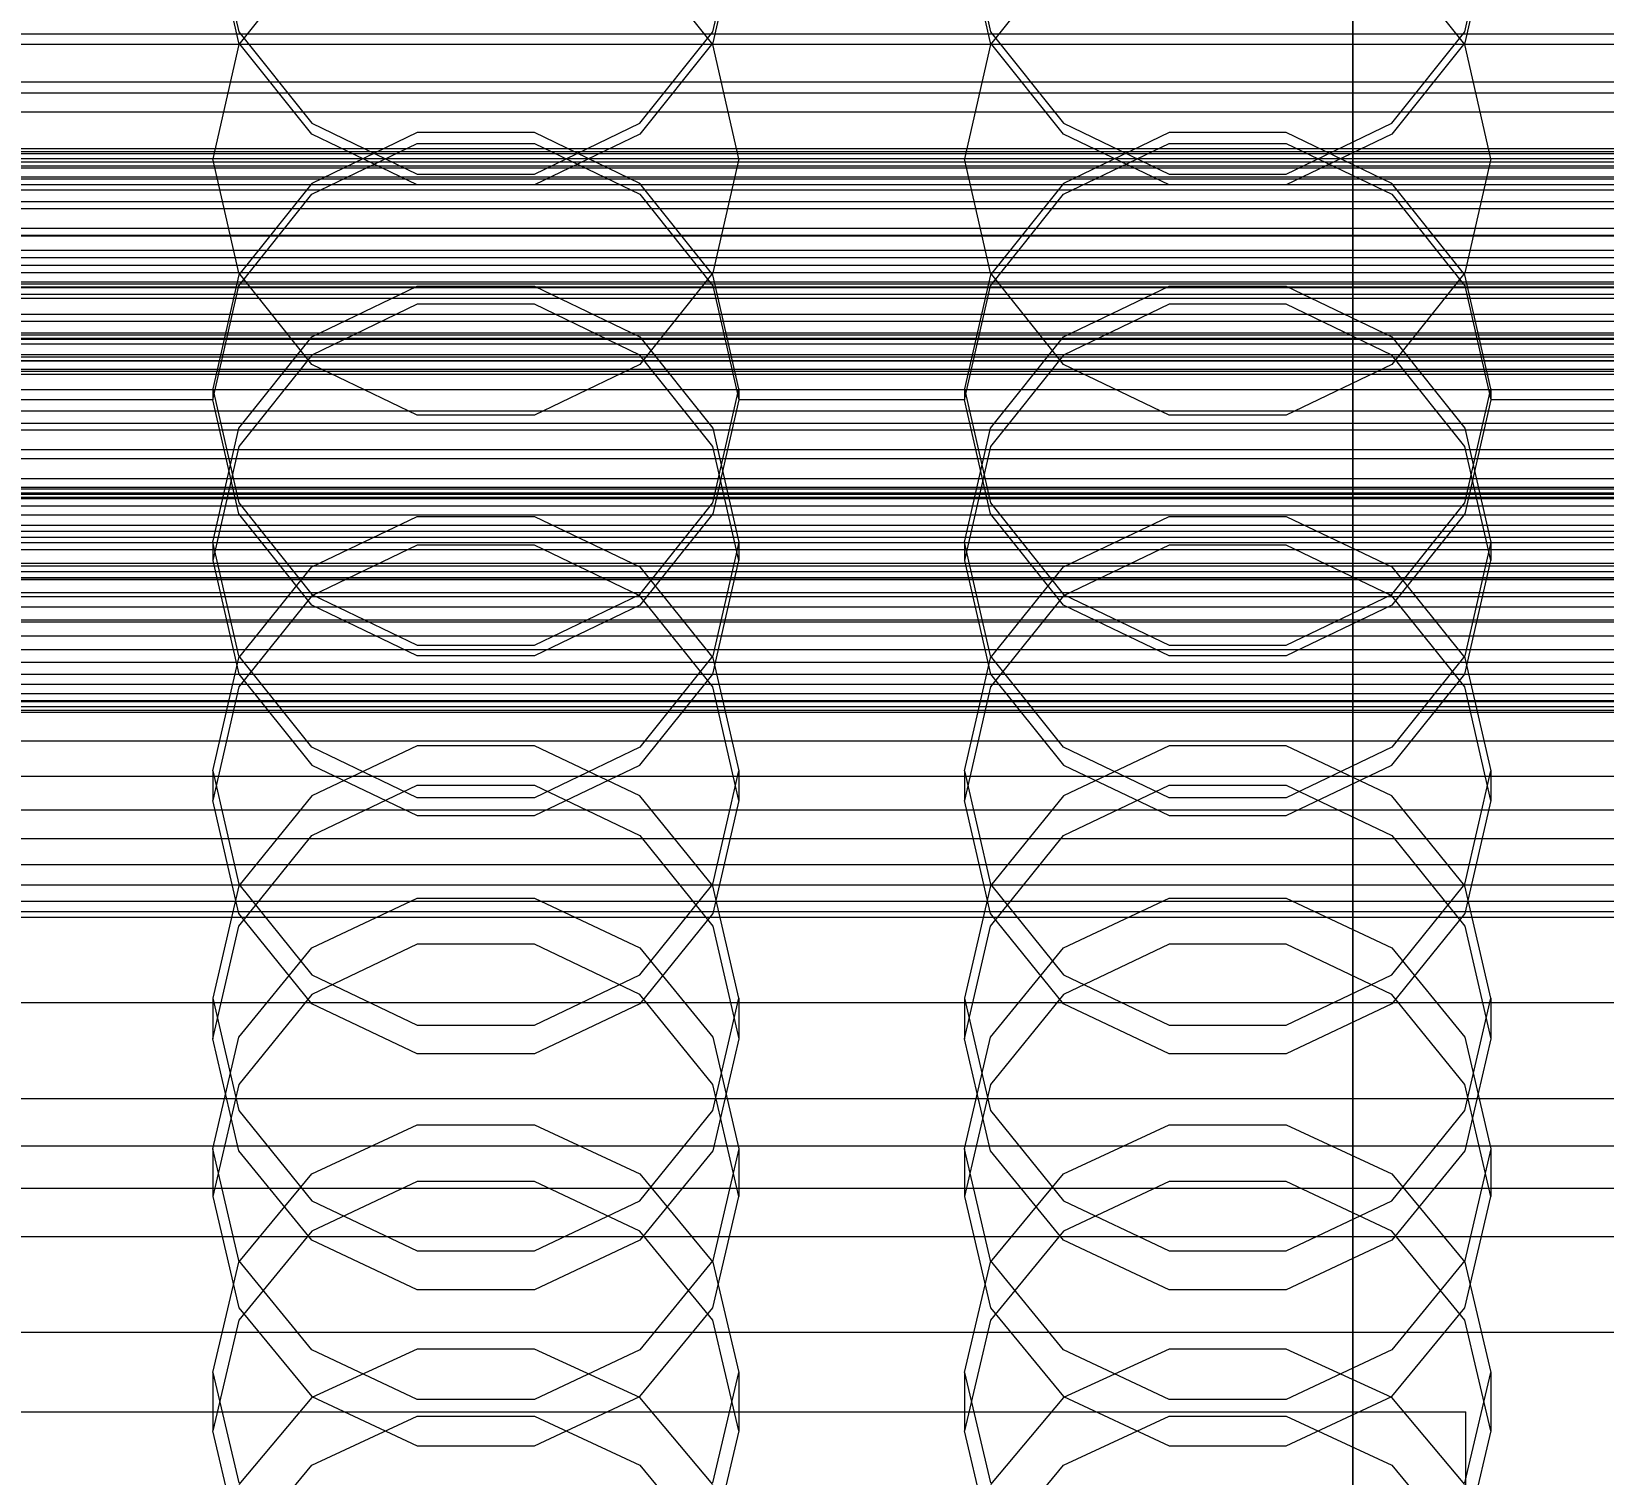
# Model space of a CAD drawing. Header units: millimetres. Extents: x -1970 to 34302, y -65268 to 6837.
# Drawn here: x -105.5 to 20, y -34380 to -34264.8 of the extents above; entities that cross this region are included whole.
import ezdxf

# ---------------------------------------------------------------- set-up
doc = ezdxf.new("R2010")
doc.units = ezdxf.units.MM
for name, color, linetype, lineweight in [('COTAS_O', 1, 'Continuous', 0), ('frontal_briquetadora', 7, 'Continuous', 0), ('frontal_C01', 7, 'Continuous', 0), ('frontal_C02', 7, 'Continuous', 0), ('frontal_mezcladora', 7, 'Continuous', 0), ('frontal_tolva', 7, 'Continuous', 0)]:
    doc.layers.add(name, color=color, linetype=linetype, lineweight=lineweight)
doc.dimstyles.new('R19_100', dxfattribs={"dimtxt": 250, "dimasz": 150, "dimexe": 150, "dimexo": 80, "dimgap": 100, "dimtad": 1, "dimtih": 1, "dimtoh": 1, "dimdsep": 46, "dimcen": 0.09, "dimadec": 0, "dimazin": 0, "dimtfac": 1, "dimtdec": 4, "dimtofl": 0, "dimtmove": 0, "dimatfit": 3, "dimfxl": 1, "dimtolj": 1, "dimtzin": 0, "dimarcsym": 0})

# ---------------------------------------------------------------- blocks, each defined once
blk = doc.blocks.new('*D35')
at = {"layer": 'COTAS_O', "color": 0, "lineweight": -2, "transparency": 16777216}
for p, q in [((-1725, -34320), (-1725, -33550)), ((1725, -34320), (1725, -33550)), ((-1575, -33700), (1575, -33700))]:
    blk.add_line(p, q, dxfattribs=at)
at = {"layer": 'COTAS_O', "color": 0, "transparency": 16777216}
for points in [[(-1575, -33675), (-1575, -33725), (-1725, -33700)], [(1575, -33675), (1575, -33725), (1725, -33700)]]:
    blk.add_solid(points, dxfattribs=at)
at = {"layer": 'Defpoints', "color": 0, "transparency": 16777216}
for p in [(1725, -33700), (-1725, -34400), (1725, -34400)]:
    blk.add_point(p, dxfattribs=at)
blk = doc.blocks.new('*D38')
at = {"layer": 'COTAS_O', "color": 0, "lineweight": -2, "transparency": 16777216}
for p, q in [((-570, -33700), (200, -33700)), ((50, -34750), (50, -33850)), ((-570, -34900), (200, -34900))]:
    blk.add_line(p, q, dxfattribs=at)
at = {"layer": 'COTAS_O', "color": 0, "transparency": 16777216}
for points in [[(25, -33850), (75, -33850), (50, -33700)], [(25, -34750), (75, -34750), (50, -34900)]]:
    blk.add_solid(points, dxfattribs=at)
at = {"layer": 'Defpoints', "color": 0, "transparency": 16777216}
for p in [(-650, -33700), (50, -33700), (-650, -34900)]:
    blk.add_point(p, dxfattribs=at)
blk = doc.blocks.new('*D39')
at = {"layer": 'COTAS_O', "color": 0, "lineweight": -2, "transparency": 16777216}
for p, q in [((-650, -34820), (-650, -34050)), ((650, -34820), (650, -34050)), ((-500, -34200), (500, -34200))]:
    blk.add_line(p, q, dxfattribs=at)
at = {"layer": 'COTAS_O', "color": 0, "transparency": 16777216}
for points in [[(-500, -34175), (-500, -34225), (-650, -34200)], [(500, -34175), (500, -34225), (650, -34200)]]:
    blk.add_solid(points, dxfattribs=at)
at = {"layer": 'Defpoints', "color": 0, "transparency": 16777216}
for p in [(650, -34200), (-650, -34900), (650, -34900)]:
    blk.add_point(p, dxfattribs=at)

msp = doc.modelspace()

# ---------------------------------------------------------------- linework, layer by layer
at = {"layer": 'frontal_briquetadora'}
for p, q in [((-91, -34255.753), (-88.92, -34264.86)), ((-88.92, -34265.737), (-91, -34256.636)), ((-51.08, -34264.86), (-49, -34255.753)), ((-49, -34256.636), (-51.08, -34265.737)), ((-31, -34255.753), (-28.92, -34264.86)), ((-28.92, -34265.737), (-31, -34256.636)), ((8.92, -34264.86), (11, -34255.753)), ((11, -34256.636), (8.92, -34265.737)), ((-83.094, -34258.582), (-88.92, -34265.888)), ((-51.08, -34265.888), (-56.906, -34258.582)), ((-23.094, -34258.582), (-28.92, -34265.888)), ((8.92, -34265.888), (3.094, -34258.582)), ((-160, -34265.027), (200, -34265.027)), ((-88.92, -34264.86), (-83.094, -34272.168)), ((-56.906, -34272.168), (-51.08, -34264.86)), ((-28.92, -34264.86), (-23.094, -34272.168)), ((3.094, -34272.168), (8.92, -34264.86)), ((-88.92, -34265.888), (-91, -34275)), ((-83.093, -34273.035), (-88.92, -34265.737)), ((-51.08, -34265.737), (-56.907, -34273.035)), ((-49, -34275), (-51.08, -34265.888)), ((-28.92, -34265.888), (-31, -34275)), ((-23.093, -34273.035), (-28.92, -34265.737)), ((8.92, -34265.737), (3.093, -34273.035)), ((11, -34275), (8.92, -34265.888)), ((200, -34268.884), (-160, -34268.884)), ((-83.094, -34272.168), (-74.674, -34276.228)), ((-74.673, -34272.915), (-83.093, -34276.965)), ((-74.673, -34277.085), (-83.093, -34273.035)), ((-65.327, -34272.915), (-74.673, -34272.915)), ((-56.907, -34276.965), (-65.327, -34272.915)), ((-56.907, -34273.035), (-65.327, -34277.085)), ((-65.326, -34276.228), (-56.906, -34272.168)), ((-23.094, -34272.168), (-14.674, -34276.228)), ((-14.673, -34272.915), (-23.093, -34276.965)), ((-14.673, -34277.085), (-23.093, -34273.035)), ((-5.327, -34272.915), (-14.673, -34272.915)), ((3.093, -34276.965), (-5.327, -34272.915)), ((3.093, -34273.035), (-5.327, -34277.085)), ((-5.326, -34276.228), (3.094, -34272.168)), ((-83.094, -34277.832), (-74.674, -34273.772)), ((-74.674, -34273.772), (-65.326, -34273.772)), ((-65.326, -34273.772), (-56.906, -34277.832)), ((-23.094, -34277.832), (-14.674, -34273.772)), ((-14.674, -34273.772), (-5.326, -34273.772)), ((-5.326, -34273.772), (3.094, -34277.832)), ((200, -34275), (-160, -34275)), ((-91, -34275), (-109, -34275)), ((-88.92, -34284.112), (-91, -34275)), ((-49, -34275), (-51.08, -34284.112)), ((-31, -34275), (-49, -34275)), ((-28.92, -34284.112), (-31, -34275)), ((11, -34275), (8.92, -34284.112)), ((29, -34275), (11, -34275)), ((-74.674, -34276.228), (-65.326, -34276.228)), ((-14.674, -34276.228), (-5.326, -34276.228)), ((-83.093, -34276.965), (-88.92, -34284.263)), ((-88.92, -34285.14), (-83.094, -34277.832)), ((-65.327, -34277.085), (-74.673, -34277.085)), ((-51.08, -34284.263), (-56.907, -34276.965)), ((-56.906, -34277.832), (-51.08, -34285.14)), ((-23.093, -34276.965), (-28.92, -34284.263)), ((-28.92, -34285.14), (-23.094, -34277.832)), ((-5.327, -34277.085), (-14.673, -34277.085)), ((8.92, -34284.263), (3.093, -34276.965)), ((3.094, -34277.832), (8.92, -34285.14)), ((200, -34281.116), (-160, -34281.116)), ((-88.92, -34284.263), (-91, -34293.364)), ((-83.094, -34291.418), (-88.92, -34284.112)), ((-51.08, -34284.112), (-56.906, -34291.418)), ((-49, -34293.364), (-51.08, -34284.263)), ((-28.92, -34284.263), (-31, -34293.364)), ((-23.094, -34291.418), (-28.92, -34284.112)), ((8.92, -34284.112), (3.094, -34291.418)), ((11, -34293.364), (8.92, -34284.263)), ((-160, -34284.973), (200, -34284.973)), ((-91, -34294.247), (-88.92, -34285.14)), ((-83.093, -34289.221), (-74.673, -34285.179)), ((-74.673, -34285.179), (-65.327, -34285.179)), ((-65.327, -34285.179), (-56.907, -34289.221)), ((-51.08, -34285.14), (-49, -34294.247)), ((-31, -34294.247), (-28.92, -34285.14)), ((-23.093, -34289.221), (-14.673, -34285.179)), ((-14.673, -34285.179), (-5.327, -34285.179)), ((-5.327, -34285.179), (3.093, -34289.221)), ((8.92, -34285.14), (11, -34294.247)), ((-74.674, -34286.607), (-83.094, -34290.664)), ((-65.326, -34286.607), (-74.674, -34286.607)), ((-56.906, -34290.664), (-65.326, -34286.607)), ((-14.674, -34286.607), (-23.094, -34290.664)), ((-5.326, -34286.607), (-14.674, -34286.607)), ((3.094, -34290.664), (-5.326, -34286.607)), ((-160, -34289.389), (200, -34289.389)), ((-88.92, -34296.503), (-83.093, -34289.221)), ((-56.907, -34289.221), (-51.08, -34296.503)), ((-28.92, -34296.503), (-23.093, -34289.221)), ((3.093, -34289.221), (8.92, -34296.503)), ((-83.094, -34290.664), (-88.92, -34297.965)), ((-51.08, -34297.964), (-56.906, -34290.664)), ((-23.094, -34290.664), (-28.92, -34297.965)), ((8.92, -34297.964), (3.094, -34290.664)), ((-74.674, -34295.473), (-83.094, -34291.418)), ((-56.906, -34291.418), (-65.326, -34295.473)), ((-14.674, -34295.473), (-23.094, -34291.418)), ((3.094, -34291.418), (-5.326, -34295.473)), ((-91, -34294.247), (-109, -34294.247)), ((-91, -34293.364), (-91, -34294.247)), ((-91, -34293.364), (-88.92, -34302.464)), ((-88.92, -34303.343), (-91, -34294.247)), ((-51.08, -34302.464), (-49, -34293.364)), ((-49, -34294.247), (-51.08, -34303.343)), ((-49, -34293.364), (-49, -34294.247)), ((-31, -34294.247), (-49, -34294.247)), ((-31, -34293.364), (-31, -34294.247)), ((-31, -34293.364), (-28.92, -34302.464)), ((-28.92, -34303.343), (-31, -34294.247)), ((8.92, -34302.464), (11, -34293.364)), ((11, -34294.247), (8.92, -34303.343)), ((11, -34293.364), (11, -34294.247)), ((29, -34294.247), (11, -34294.247)), ((-65.326, -34295.473), (-74.674, -34295.473)), ((-5.326, -34295.473), (-14.674, -34295.473)), ((-91, -34305.584), (-88.92, -34296.503)), ((-51.08, -34296.503), (-49, -34305.584)), ((-31, -34305.584), (-28.92, -34296.503)), ((8.92, -34296.503), (11, -34305.584)), ((-88.92, -34297.965), (-91, -34307.055)), ((-49, -34307.055), (-51.08, -34297.964)), ((-28.92, -34297.965), (-31, -34307.055)), ((11, -34307.055), (8.92, -34297.964)), ((-88.92, -34302.464), (-83.093, -34309.762)), ((-56.907, -34309.762), (-51.08, -34302.464)), ((-28.92, -34302.464), (-23.093, -34309.762)), ((3.093, -34309.762), (8.92, -34302.464)), ((-83.094, -34310.629), (-88.92, -34303.343)), ((-83.093, -34307.571), (-74.673, -34303.551)), ((-74.673, -34303.551), (-65.327, -34303.551)), ((-65.327, -34303.551), (-56.907, -34307.571)), ((-51.08, -34303.343), (-56.906, -34310.629)), ((-23.094, -34310.629), (-28.92, -34303.343)), ((-23.093, -34307.571), (-14.673, -34303.551)), ((-14.673, -34303.551), (-5.327, -34303.551)), ((-5.327, -34303.551), (3.093, -34307.571)), ((8.92, -34303.343), (3.094, -34310.629)), ((-91, -34305.584), (-91, -34307.055)), ((-88.92, -34314.665), (-91, -34305.584)), ((-49, -34305.584), (-51.08, -34314.665)), ((-49, -34305.584), (-49, -34307.055)), ((-31, -34305.584), (-31, -34307.055)), ((-28.92, -34314.665), (-31, -34305.584)), ((11, -34305.584), (8.92, -34314.665)), ((11, -34305.584), (11, -34307.055)), ((-74.674, -34305.831), (-83.094, -34309.876)), ((-65.326, -34305.831), (-74.674, -34305.831)), ((-56.906, -34309.876), (-65.326, -34305.831)), ((-14.674, -34305.831), (-23.094, -34309.876)), ((-5.326, -34305.831), (-14.674, -34305.831)), ((3.094, -34309.876), (-5.326, -34305.831)), ((-91, -34307.055), (-88.92, -34316.128)), ((-88.92, -34314.816), (-83.093, -34307.571)), ((-56.907, -34307.571), (-51.08, -34314.816)), ((-51.08, -34316.128), (-49, -34307.055)), ((-31, -34307.055), (-28.92, -34316.128)), ((-28.92, -34314.816), (-23.093, -34307.571)), ((3.093, -34307.571), (8.92, -34314.816)), ((8.92, -34316.128), (11, -34307.055)), ((-83.094, -34309.876), (-88.92, -34317.151)), ((-74.674, -34314.669), (-83.094, -34310.629)), ((-83.093, -34309.762), (-74.673, -34313.812)), ((-65.327, -34313.812), (-56.907, -34309.762)), ((-56.906, -34310.629), (-65.326, -34314.669)), ((-51.08, -34317.151), (-56.906, -34309.876)), ((-23.094, -34309.876), (-28.92, -34317.151)), ((-14.674, -34314.669), (-23.094, -34310.629)), ((-23.093, -34309.762), (-14.673, -34313.812)), ((-5.327, -34313.812), (3.093, -34309.762)), ((3.094, -34310.629), (-5.326, -34314.669)), ((8.92, -34317.151), (3.094, -34309.876)), ((-74.673, -34313.812), (-65.327, -34313.812)), ((-14.673, -34313.812), (-5.327, -34313.812)), ((-91, -34323.849), (-88.92, -34314.816)), ((-83.093, -34321.948), (-88.92, -34314.665)), ((-65.326, -34314.669), (-74.674, -34314.669)), ((-51.08, -34314.665), (-56.907, -34321.948)), ((-51.08, -34314.816), (-49, -34323.849)), ((-31, -34323.849), (-28.92, -34314.816)), ((-23.093, -34321.948), (-28.92, -34314.665)), ((-5.326, -34314.669), (-14.674, -34314.669)), ((8.92, -34314.665), (3.093, -34321.948)), ((8.92, -34314.816), (11, -34323.849)), ((-88.92, -34316.128), (-83.094, -34323.39)), ((-56.906, -34323.39), (-51.08, -34316.128)), ((-28.92, -34316.128), (-23.094, -34323.39)), ((3.094, -34323.39), (8.92, -34316.128)), ((-88.92, -34317.151), (-91, -34326.199)), ((-49, -34326.199), (-51.08, -34317.151)), ((-28.92, -34317.151), (-31, -34326.199)), ((11, -34326.199), (8.92, -34317.151)), ((-74.673, -34321.854), (-83.093, -34325.844)), ((-74.673, -34325.989), (-83.093, -34321.948)), ((-65.327, -34321.854), (-74.673, -34321.854)), ((-56.907, -34325.844), (-65.327, -34321.854)), ((-56.907, -34321.948), (-65.327, -34325.989)), ((-14.673, -34321.854), (-23.093, -34325.844)), ((-14.673, -34325.989), (-23.093, -34321.948)), ((-5.327, -34321.854), (-14.673, -34321.854)), ((3.093, -34325.844), (-5.327, -34321.854)), ((3.093, -34321.948), (-5.327, -34325.989)), ((-91, -34323.849), (-91, -34326.199)), ((-91, -34323.849), (-88.92, -34332.883)), ((-83.094, -34323.39), (-74.674, -34327.416)), ((-65.326, -34327.416), (-56.906, -34323.39)), ((-51.08, -34332.883), (-49, -34323.849)), ((-49, -34323.849), (-49, -34326.199)), ((-31, -34323.849), (-31, -34326.199)), ((-31, -34323.849), (-28.92, -34332.883)), ((-23.094, -34323.39), (-14.674, -34327.416)), ((-5.326, -34327.416), (3.094, -34323.39)), ((8.92, -34332.883), (11, -34323.849)), ((11, -34323.849), (11, -34326.199)), ((-83.094, -34329.005), (-74.674, -34324.981)), ((-74.674, -34324.981), (-65.326, -34324.981)), ((-65.326, -34324.981), (-56.906, -34329.005)), ((-23.094, -34329.005), (-14.674, -34324.981)), ((-14.674, -34324.981), (-5.326, -34324.981)), ((-5.326, -34324.981), (3.094, -34329.005)), ((-88.92, -34335.219), (-91, -34326.199)), ((-83.093, -34325.844), (-88.92, -34333.033)), ((-65.327, -34325.989), (-74.673, -34325.989)), ((-51.08, -34333.033), (-56.907, -34325.844)), ((-49, -34326.199), (-51.08, -34335.22)), ((-28.92, -34335.219), (-31, -34326.199)), ((-23.093, -34325.844), (-28.92, -34333.033)), ((-5.327, -34325.989), (-14.673, -34325.989)), ((8.92, -34333.033), (3.093, -34325.844)), ((11, -34326.199), (8.92, -34335.22)), ((-74.674, -34327.416), (-65.326, -34327.416)), ((-14.674, -34327.416), (-5.326, -34327.416)), ((-88.92, -34336.235), (-83.094, -34329.005)), ((-56.906, -34329.005), (-51.08, -34336.235)), ((-28.92, -34336.235), (-23.094, -34329.005)), ((3.094, -34329.005), (8.92, -34336.235)), ((-88.92, -34333.033), (-91, -34341.997)), ((-88.92, -34332.883), (-83.093, -34340.127)), ((-56.907, -34340.127), (-51.08, -34332.883)), ((-49, -34341.997), (-51.08, -34333.033)), ((-28.92, -34333.033), (-31, -34341.997)), ((-28.92, -34332.883), (-23.093, -34340.127)), ((3.093, -34340.127), (8.92, -34332.883)), ((11, -34341.997), (8.92, -34333.033)), ((-83.093, -34337.96), (-74.673, -34333.996)), ((-74.673, -34333.996), (-65.327, -34333.996)), ((-65.327, -34333.996), (-56.907, -34337.96)), ((-23.093, -34337.96), (-14.673, -34333.996)), ((-14.673, -34333.996), (-5.327, -34333.996)), ((-5.327, -34333.996), (3.093, -34337.96)), ((-83.094, -34342.432), (-88.92, -34335.219)), ((-51.08, -34335.22), (-56.906, -34342.432)), ((-23.094, -34342.432), (-28.92, -34335.219)), ((8.92, -34335.22), (3.094, -34342.432)), ((-91, -34345.219), (-88.92, -34336.235)), ((-51.08, -34336.235), (-49, -34345.219)), ((-31, -34345.219), (-28.92, -34336.235)), ((8.92, -34336.235), (11, -34345.219)), ((-88.92, -34345.102), (-83.093, -34337.96)), ((-74.674, -34337.684), (-83.094, -34341.688)), ((-65.326, -34337.684), (-74.674, -34337.684)), ((-56.906, -34341.688), (-65.326, -34337.684)), ((-56.907, -34337.96), (-51.08, -34345.102)), ((-28.92, -34345.102), (-23.093, -34337.96)), ((-14.674, -34337.684), (-23.094, -34341.688)), ((-5.326, -34337.684), (-14.674, -34337.684)), ((3.094, -34341.688), (-5.326, -34337.684)), ((3.093, -34337.96), (8.92, -34345.102)), ((-83.093, -34340.127), (-74.673, -34344.148)), ((-65.327, -34344.148), (-56.907, -34340.127)), ((-23.093, -34340.127), (-14.673, -34344.148)), ((-5.327, -34344.148), (3.093, -34340.127)), ((-91, -34341.997), (-91, -34345.219)), ((-91, -34341.997), (-88.92, -34350.961)), ((-83.094, -34341.688), (-88.92, -34348.879)), ((-51.08, -34348.879), (-56.906, -34341.688)), ((-51.08, -34350.961), (-49, -34341.997)), ((-49, -34341.997), (-49, -34345.219)), ((-31, -34341.997), (-31, -34345.219)), ((-31, -34341.997), (-28.92, -34350.961)), ((-23.094, -34341.688), (-28.92, -34348.879)), ((8.92, -34348.879), (3.094, -34341.688)), ((8.92, -34350.961), (11, -34341.997)), ((11, -34341.997), (11, -34345.219)), ((-74.674, -34346.427), (-83.094, -34342.432)), ((-56.906, -34342.432), (-65.326, -34346.427)), ((-14.674, -34346.427), (-23.094, -34342.432)), ((3.094, -34342.432), (-5.326, -34346.427)), ((-74.673, -34344.148), (-65.327, -34344.148)), ((-14.673, -34344.148), (-5.327, -34344.148)), ((-91, -34354.009), (-88.92, -34345.102)), ((-88.92, -34354.166), (-91, -34345.219)), ((-51.08, -34345.102), (-49, -34354.009)), ((-49, -34345.219), (-51.08, -34354.166)), ((-31, -34354.009), (-28.92, -34345.102)), ((-28.92, -34354.166), (-31, -34345.219)), ((8.92, -34345.102), (11, -34354.009)), ((11, -34345.219), (8.92, -34354.166)), ((-65.326, -34346.427), (-74.674, -34346.427)), ((-5.326, -34346.427), (-14.674, -34346.427)), ((-88.92, -34348.879), (-91, -34357.809)), ((-49, -34357.809), (-51.08, -34348.879)), ((-28.92, -34348.879), (-31, -34357.809)), ((11, -34357.809), (8.92, -34348.879)), ((-88.92, -34350.961), (-83.093, -34358.15)), ((-83.093, -34356.004), (-74.673, -34352.087)), ((-74.673, -34352.087), (-65.327, -34352.087)), ((-65.327, -34352.087), (-56.907, -34356.004)), ((-56.907, -34358.15), (-51.08, -34350.961)), ((-28.92, -34350.961), (-23.093, -34358.15)), ((-23.093, -34356.004), (-14.673, -34352.087)), ((-14.673, -34352.087), (-5.327, -34352.087)), ((-5.327, -34352.087), (3.093, -34356.004)), ((3.093, -34358.15), (8.92, -34350.961)), ((-91, -34354.009), (-91, -34357.809)), ((-88.92, -34362.915), (-91, -34354.009)), ((-83.094, -34361.311), (-88.92, -34354.166)), ((-51.08, -34354.166), (-56.906, -34361.311)), ((-49, -34354.009), (-51.08, -34362.915)), ((-49, -34354.009), (-49, -34357.809)), ((-31, -34354.009), (-31, -34357.809)), ((-28.92, -34362.915), (-31, -34354.009)), ((-23.094, -34361.311), (-28.92, -34354.166)), ((8.92, -34354.166), (3.094, -34361.311)), ((11, -34354.009), (8.92, -34362.915)), ((11, -34354.009), (11, -34357.809)), ((-88.92, -34363.062), (-83.093, -34356.004)), ((-74.674, -34356.608), (-83.094, -34360.574)), ((-65.326, -34356.608), (-74.674, -34356.608)), ((-56.906, -34360.574), (-65.326, -34356.608)), ((-56.907, -34356.004), (-51.08, -34363.062)), ((-28.92, -34363.062), (-23.093, -34356.004)), ((-14.674, -34356.608), (-23.094, -34360.574)), ((-5.326, -34356.608), (-14.674, -34356.608)), ((3.094, -34360.574), (-5.326, -34356.608)), ((3.093, -34356.004), (8.92, -34363.062)), ((-91, -34357.809), (-88.92, -34366.693)), ((-83.093, -34358.15), (-74.673, -34362.14)), ((-65.327, -34362.14), (-56.907, -34358.15)), ((-51.08, -34366.693), (-49, -34357.809)), ((-31, -34357.809), (-28.92, -34366.693)), ((-23.093, -34358.15), (-14.673, -34362.14)), ((-5.327, -34362.14), (3.093, -34358.15)), ((8.92, -34366.693), (11, -34357.809)), ((-83.094, -34360.574), (-88.92, -34367.693)), ((-51.08, -34367.692), (-56.906, -34360.574)), ((-23.094, -34360.574), (-28.92, -34367.693)), ((8.92, -34367.692), (3.094, -34360.574)), ((-74.674, -34365.266), (-83.094, -34361.311)), ((-74.673, -34362.14), (-65.327, -34362.14)), ((-56.906, -34361.311), (-65.326, -34365.266)), ((-14.674, -34365.266), (-23.094, -34361.311)), ((-14.673, -34362.14), (-5.327, -34362.14)), ((3.094, -34361.311), (-5.326, -34365.266)), ((-91, -34371.863), (-88.92, -34363.062)), ((-83.093, -34370.057), (-88.92, -34362.915)), ((-51.08, -34362.915), (-56.907, -34370.057)), ((-51.08, -34363.062), (-49, -34371.863)), ((-31, -34371.863), (-28.92, -34363.062)), ((-23.093, -34370.057), (-28.92, -34362.915)), ((8.92, -34362.915), (3.093, -34370.057)), ((8.92, -34363.062), (11, -34371.863)), ((-65.326, -34365.266), (-74.674, -34365.266)), ((-5.326, -34365.266), (-14.674, -34365.266)), ((-88.92, -34366.693), (-83.094, -34373.784)), ((-56.906, -34373.784), (-51.08, -34366.693)), ((-28.92, -34366.693), (-23.094, -34373.784)), ((3.094, -34373.784), (8.92, -34366.693)), ((-88.92, -34367.693), (-91, -34376.522)), ((-49, -34376.522), (-51.08, -34367.692)), ((-28.92, -34367.693), (-31, -34376.522)), ((11, -34376.522), (8.92, -34367.692)), ((-74.673, -34369.992), (-83.093, -34373.853)), ((-74.673, -34374.021), (-83.093, -34370.057)), ((-65.327, -34369.992), (-74.673, -34369.992)), ((-56.907, -34373.853), (-65.327, -34369.992)), ((-56.907, -34370.057), (-65.327, -34374.021)), ((-14.673, -34369.992), (-23.093, -34373.853)), ((-14.673, -34374.021), (-23.093, -34370.057)), ((-5.327, -34369.992), (-14.673, -34369.992)), ((3.093, -34373.853), (-5.327, -34369.992)), ((3.093, -34370.057), (-5.327, -34374.021)), ((-91, -34371.863), (-91, -34376.522)), ((-91, -34371.863), (-88.92, -34380.664)), ((-51.08, -34380.664), (-49, -34371.863)), ((-49, -34371.863), (-49, -34376.522)), ((-31, -34371.863), (-31, -34376.522)), ((-31, -34371.863), (-28.92, -34380.664)), ((8.92, -34380.664), (11, -34371.863)), ((11, -34371.863), (11, -34376.522)), ((-83.093, -34373.853), (-88.92, -34380.809)), ((-83.094, -34373.784), (-74.674, -34377.708)), ((-65.327, -34374.021), (-74.673, -34374.021)), ((-65.326, -34377.708), (-56.906, -34373.784)), ((-51.08, -34380.809), (-56.907, -34373.853)), ((-23.093, -34373.853), (-28.92, -34380.809)), ((-23.094, -34373.784), (-14.674, -34377.708)), ((-5.327, -34374.021), (-14.673, -34374.021)), ((-5.326, -34377.708), (3.094, -34373.784)), ((8.92, -34380.809), (3.093, -34373.853)), ((-83.094, -34379.254), (-74.674, -34375.335)), ((-74.674, -34375.335), (-65.326, -34375.335)), ((-65.326, -34375.335), (-56.906, -34379.254)), ((-23.094, -34379.254), (-14.674, -34375.335)), ((-14.674, -34375.335), (-5.326, -34375.335)), ((-5.326, -34375.335), (3.094, -34379.254)), ((-88.92, -34385.296), (-91, -34376.522)), ((-49, -34376.522), (-51.08, -34385.296)), ((-28.92, -34385.296), (-31, -34376.522)), ((11, -34376.522), (8.92, -34385.296)), ((-74.674, -34377.708), (-65.326, -34377.708)), ((-14.674, -34377.708), (-5.326, -34377.708)), ((-88.92, -34386.283), (-83.094, -34379.254)), ((-56.906, -34379.254), (-51.08, -34386.283)), ((-28.92, -34386.283), (-23.094, -34379.254)), ((3.094, -34379.254), (8.92, -34386.283))]:
    msp.add_line(p, q, dxfattribs=at)
at = {"layer": 'frontal_C01'}
for p, q in [((0, -34428.251), (0, -34116.064)), ((0, -34121.752), (0, -34433.939)), ((-311.15, -34284.83), (311.15, -34284.83)), ((-311.15, -34285.272), (311.15, -34285.272)), ((-311.15, -34286.115), (311.15, -34286.115)), ((-311.15, -34287.412), (311.15, -34287.412)), ((-311.15, -34289.04), (311.15, -34289.04)), ((-311.15, -34291.103), (311.15, -34291.103)), ((-311.15, -34293.405), (311.15, -34293.405)), ((-311.15, -34296.094), (311.15, -34296.094)), ((-311.15, -34298.913), (311.15, -34298.913)), ((-440, -34301.196), (440, -34301.196)), ((-440, -34301.353), (440, -34301.353)), ((-440, -34301.652), (440, -34301.652)), ((-440, -34302.111), (440, -34302.111)), ((-440, -34302.688), (440, -34302.688)), ((311.15, -34302.045), (-311.15, -34302.045)), ((-440, -34303.419), (440, -34303.419)), ((-440, -34304.235), (440, -34304.235)), ((-440, -34305.188), (440, -34305.188)), ((-311.15, -34305.189), (311.15, -34305.189)), ((-440, -34306.186), (440, -34306.186)), ((440, -34307.296), (-440, -34307.296)), ((-440, -34308.41), (440, -34308.41)), ((-311.15, -34308.55), (311.15, -34308.55)), ((-440, -34309.601), (440, -34309.601)), ((-440, -34310.754), (440, -34310.754)), ((-440, -34311.945), (440, -34311.945)), ((-311.15, -34311.805), (311.15, -34311.805)), ((-440, -34313.059), (440, -34313.059)), ((-440, -34314.169), (440, -34314.169)), ((-440, -34315.168), (440, -34315.168)), ((-311.15, -34315.166), (311.15, -34315.166)), ((-440, -34316.121), (440, -34316.121)), ((-440, -34316.936), (440, -34316.936)), ((-440, -34317.668), (440, -34317.668)), ((-440, -34318.244), (440, -34318.244)), ((-440, -34318.704), (440, -34318.704)), ((-440, -34319.002), (440, -34319.002)), ((-440, -34319.159), (440, -34319.159)), ((-311.15, -34318.31), (311.15, -34318.31)), ((-311.15, -34321.442), (311.15, -34321.442)), ((-311.15, -34324.261), (311.15, -34324.261)), ((-311.15, -34326.951), (311.15, -34326.951)), ((-311.15, -34329.252), (311.15, -34329.252)), ((-311.15, -34331.316), (311.15, -34331.316)), ((-311.15, -34332.943), (311.15, -34332.943)), ((-311.15, -34334.241), (311.15, -34334.241)), ((-311.15, -34335.083), (311.15, -34335.083)), ((-311.15, -34335.526), (311.15, -34335.526))]:
    msp.add_line(p, q, dxfattribs=at)
at = {"layer": 'frontal_C02'}
for p, q in [((0, -34537.975), (0, -34253.153)), ((0, -34258.894), (0, -34543.716)), ((-130, -34265.861), (130, -34265.861)), ((-130, -34269.728), (130, -34269.728)), ((-130, -34271.258), (130, -34271.258)), ((-148, -34274.191), (148, -34274.191)), ((-148, -34274.416), (148, -34274.416)), ((-148, -34274.578), (148, -34274.578)), ((-148, -34275.239), (148, -34275.239)), ((-148, -34275.553), (148, -34275.553)), ((450, -34276.459), (-450, -34276.459)), ((-148, -34276.604), (148, -34276.604)), ((130, -34275.762), (-130, -34275.762)), ((-148, -34277.047), (148, -34277.047)), ((-130, -34277.469), (130, -34277.469)), ((-148, -34278.417), (148, -34278.417)), ((-148, -34278.959), (148, -34278.959)), ((148, -34280.555), (-148, -34280.555)), ((-148, -34281.16), (148, -34281.16)), ((-148, -34282.872), (148, -34282.872)), ((-130, -34282.302), (130, -34282.302)), ((-148, -34283.499), (148, -34283.499)), ((-130, -34284.069), (130, -34284.069)), ((-148, -34285.211), (148, -34285.211)), ((-148, -34285.816), (148, -34285.816)), ((-148, -34287.412), (148, -34287.412)), ((-148, -34287.954), (148, -34287.954)), ((-148, -34289.324), (148, -34289.324)), ((-130, -34288.902), (130, -34288.902)), ((-148, -34289.767), (148, -34289.767)), ((-130, -34290.609), (130, -34290.609)), ((-148, -34290.818), (148, -34290.818)), ((-148, -34291.132), (148, -34291.132)), ((-148, -34291.793), (148, -34291.793)), ((-148, -34291.955), (148, -34291.955)), ((-148, -34292.18), (148, -34292.18)), ((-130, -34295.113), (130, -34295.113)), ((-130, -34296.643), (130, -34296.643)), ((450, -34298.24), (-450, -34298.24)), ((-130, -34300.51), (130, -34300.51)), ((-130, -34301.76), (130, -34301.76)), ((-130, -34304.727), (130, -34304.727)), ((-130, -34305.611), (130, -34305.611)), ((-130, -34307.476), (130, -34307.476)), ((-130, -34307.934), (130, -34307.934)), ((-130, -34308.57), (130, -34308.57)), ((-450, -34309.931), (450, -34309.931)), ((-425, -34342.323), (425, -34342.323)), ((425, -34353.799), (-425, -34353.799)), ((425, -34357.17), (-425, -34357.17)), ((-425, -34368.646), (425, -34368.646))]:
    msp.add_line(p, q, dxfattribs=at)
at = {"layer": 'frontal_mezcladora'}
for p in [(-189, -34375), (9, -34435)]:
    msp.add_line(p, (9, -34375), dxfattribs=at)
at = {"layer": 'frontal_tolva'}
for p, q in [((-1821.5, -34350), (1821.5, -34350)), ((-1821.5, -34361), (1821.5, -34361))]:
    msp.add_line(p, q, dxfattribs=at)

# ---------------------------------------------------------------- dimensions: what is measured, and where the dimension line sits
at = {"layer": 'COTAS_O'}
for p1, p2, distance, picture, middle in [((-1725, -34400), (1725, -34400), 700, '*D35', (0, -33700)), ((-650, -34900), (-650, -33700), -700, '*D38', (50, -34300)), ((-650, -34900), (650, -34900), 700, '*D39', (0, -34200))]:
    dim = msp.add_aligned_dim(p1=p1, p2=p2, distance=distance, text='<> O', dimstyle='R19_100', dxfattribs=at)
    dim.commit()
    dim.dimension.update_dxf_attribs({"geometry": picture, "text_midpoint": middle})

doc.saveas('drawing.dxf')
